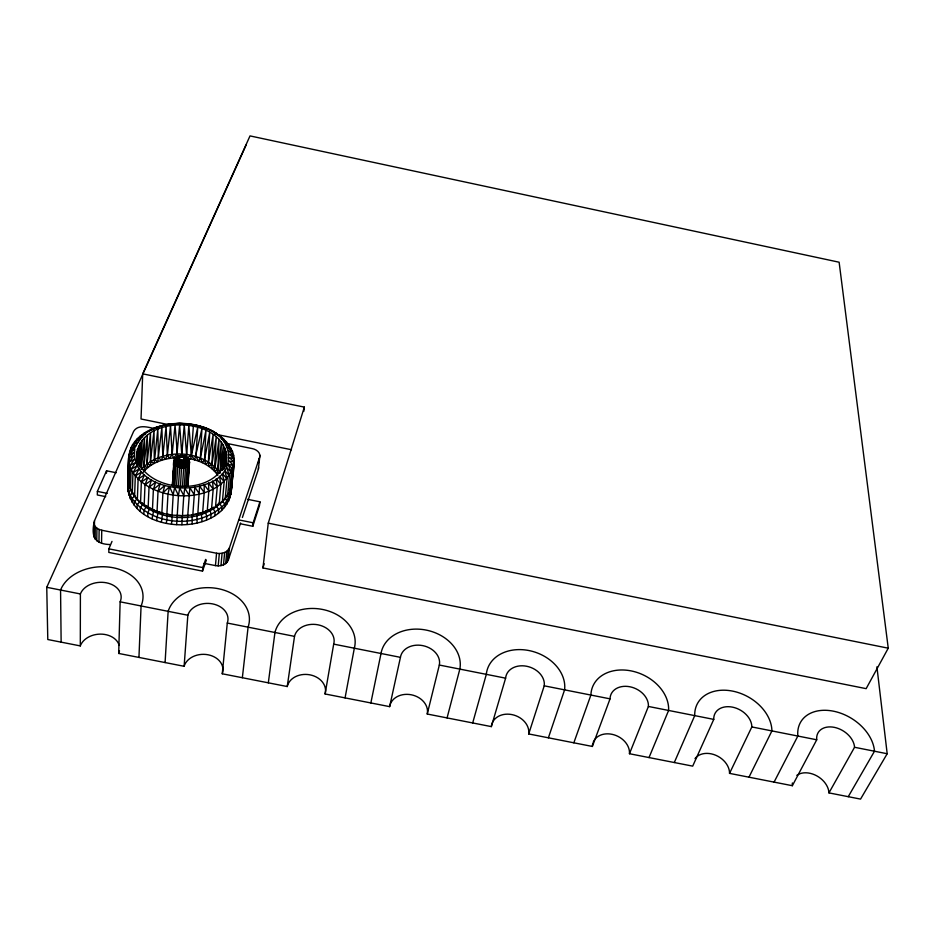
<?xml version="1.0" encoding="UTF-8"?>
<svg xmlns="http://www.w3.org/2000/svg" width="935" height="935" viewBox="0 0 935 935"><rect width="100%" height="100%" fill="white"/><g stroke="black" fill="none" stroke-linecap="round" stroke-linejoin="round"><path stroke-width="1.4" d="M246.15 144.937L46.75 587.297L47.79 639.528L80.305 645.91L80.398 593.959A20.792 15.287 -3.4 0 1 106.461 582.809A20.792 15.287 -3.4 0 1 120.136 601.824L118.698 653.448L184.125 666.293A19.67 15.416 -0.4 0 1 208.131 654.792A19.67 15.416 -0.4 0 1 222.261 673.784L287.232 686.535A19.354 15.509 5.5 0 1 310.058 674.86A19.354 15.509 5.5 0 1 325.1 693.969L389.638 706.638A19.167 15.498 12.4 0 1 411.307 694.787A19.167 15.498 12.4 0 1 427.248 714.024L491.342 726.612A19.144 15.369 19.3 0 1 511.877 714.585A19.144 15.369 19.3 0 1 528.707 733.94L592.358 746.446L610.041 698.854A19.904 15.147 24.2 0 1 629.909 686.769A19.904 15.147 24.2 0 1 648.399 706.451L713.756 719.389A20.126 14.831 28.4 0 1 732.432 707.129A20.126 14.831 28.4 0 1 751.833 726.939L816.734 739.784A20.418 14.457 31.6 0 1 834.242 727.337A20.418 14.457 31.6 0 1 854.555 747.275L887.186 753.739L876.913 666.83M154.602 428.674C148.092 427.131 138.006 424.128 133.635 431.362L94.493 520.748C90.87 536 94.108 544.077 110.096 544.556M94.143 537.333L94.014 522.723M94.423 527.749L94.493 520.748M95.136 539.191L95.276 526.58L94.283 524.71M96.772 540.804L96.924 528.193L95.276 526.58M116.209 472.748L106.543 470.784L97.369 491.389L97.322 494.966L105.725 496.66M98.97 542.055L99.133 529.444L96.924 528.193M101.553 542.838L101.74 530.239L99.133 529.444M181.893 460.452L179.275 458.968L180.42 457.11L182.98 457.051L184.487 458.769L183.751 459.95L181.893 460.452L180.432 487.228M181.822 456.853L181.764 455.403L178.597 455.918L175.009 458.594L173.98 460.791L172.356 485.849L173.419 470.539M106.496 473.168L106.543 470.784M112.001 541.388L108.881 548.845L108.811 552.421L202.521 571.121L206.319 560.17M138.088 464.917C125.711 411.552 232.581 412.16 226.212 463.199M137.153 461.703L137.235 458.816L137.083 461.645M231.389 481.548C237.455 541.435 119.014 537.905 128.504 478.591M226.773 504.514L227.1 500.961L224.914 498.332C205.747 522.653 165.986 522.875 142.471 504.795C136.802 499.652 131.531 493.563 129.135 486.165C127.02 473.823 127.008 460.277 130.748 448.262C136.113 436.435 148.268 429.422 160.341 426.068C185.89 418.822 220.228 425.881 232.523 451.652C236.438 462.591 232.324 474.325 231.868 485.522C230.583 491.763 226.995 497.303 222.401 501.627C211.567 511.457 196.642 515.512 182.267 515.629L181.893 524.71M128.025 491.681L127.826 484.494L129.626 483.278M128.305 482.612L128.82 455.181C137.059 447.012 140.192 433.875 152.393 429.481C160.446 425.495 174.763 422.375 155.783 427.494L156.414 427.657L151.447 429.235L152.393 429.481L143.639 433.536L145.299 433.957L140.238 436.084L142.319 436.575L137.223 438.842L139.747 439.392L134.617 441.823L137.632 442.407L132.443 444.966L135.996 445.563L129.533 451.675L134.85 448.847C130.14 483.664 178.807 494.054 204.192 484.727C238.273 475.927 235.573 435.897 203.07 427.225L213.086 431.467L211.287 430.965L216.978 433.746L214.945 433.244L223.769 439.018L221.198 438.48L226.597 441.951L223.734 441.39L229.017 445.06L225.814 444.452L230.992 448.297L227.439 447.643L232.523 451.652L228.572 450.927L233.563 455.088L233.294 457.94M129.217 461.832L129.486 453.136M128.843 495.234L128.142 488.07L129.93 486.726M129.135 486.165L129.766 465.852L128.936 462.299L134.137 455.625L128.621 458.734L134.231 452.213L128.82 455.181M130.164 498.729L130.281 495.118L128.96 491.623L131.613 489.426M130.456 489.659L131.11 469.347L129.766 465.852L134.57 459.038L128.936 462.299M139.315 466.752L140.098 443.096L138.403 464.251M131.987 502.13L132.104 498.519L130.281 495.118L132.887 492.745L136.814 499.08L134.406 501.791L134.278 505.403M132.291 493.061L132.969 472.748L137.013 465.747L131.11 469.347C150.512 505.192 224.844 506.408 234.182 462.077L229.332 457.636L234.112 458.571L233.318 467.126M134.593 496.333L135.306 476.02L139.011 468.961L132.969 472.748M137.901 464.309L138.555 446.089M193.264 514.601L197.834 513.911L199.599 486.083L204.204 492.511L202.661 512.614L201.399 512.696L201.96 521.59M137.013 461.902L137.492 449.186L137.492 461.668M137.036 508.511L137.165 504.9L139.432 502.037M135.306 476.02L141.489 472.023L138.111 479.141L137.363 499.454C146.678 508.663 159.511 513.467 172.344 515.056L171.479 524.126M142.704 373.848L304.342 407.111L268.252 523.168L262.945 567.942L866.149 688.651L888.25 648.189L839.127 262.221L250.019 135.902L142.704 373.848L141.033 418.997L170.825 425.086M140.215 511.433L140.355 507.822L142.471 504.795L142.541 502.983L140.566 502.375L141.36 482.074L144.422 474.91L138.111 479.141M143.803 514.121L143.955 510.51L145.883 507.354L145.965 505.543L144.177 505.064L145.007 484.774L147.8 477.575L141.36 482.074M138.941 657.422L141.08 605.973A42.133 30.972 -3.4 0 0 113.217 567.767A42.133 30.972 -3.4 0 0 60.565 590.032L61.137 642.146M147.753 516.552L147.917 512.953L149.729 507.857L146.9 506.115M145.007 484.774L151.564 480.006L149.027 487.228L148.151 507.506L149.729 507.857M152.031 518.715L153.807 509.902L150.745 508.359M149.027 487.228L155.677 482.144L153.387 489.402L152.452 509.668L158.155 511.655L156.589 520.561M153.387 489.402L160.084 483.991L158.027 491.272L157.033 511.527L158.155 511.655M222.191 470.34L223.418 445.025L220.134 472.783L216.593 473.671C209.37 464.426 197.788 459.704 186.427 458.173L188.835 425.554L191.359 455.415L190.6 458.863M161.393 522.092L162.725 513.116L159.301 512.029M158.027 491.272L164.759 485.499L162.912 492.815L161.86 513.058L162.725 513.116M128.001 479.036L128.668 473.145M127.721 488.105L128.025 480.941M166.372 523.284L167.47 514.25L166.862 514.25L167.984 494.031L169.609 486.679L173.185 494.895L172.005 515.103L181.016 515.594M223.757 469.335L224.949 448.052L222.53 470.387M173.665 466.366C172.811 462.217 174.541 455.614 179.952 457.355L176.645 456.934M172.694 485.861L173.98 460.791M173.559 485.791L174.775 464.917C172.683 461.726 174.646 456.666 179.321 458.103M174.88 485.546L176.037 466.062L173.711 462.182M165.086 662.553L168.136 611.338A41.222 31.322 1 0 1 218.241 588.676A41.222 31.322 1 0 1 248.091 627.163L242.352 677.723M176.505 486.434L177.673 466.962L176.972 465.49L174.775 464.917L173.98 463.596M178.398 487.006L179.695 466.46L181.18 460.382M176.668 524.605L178.48 495.398L179.684 487.953L183.786 495.538L182.477 515.711L177.288 515.512M137.959 464.87L138.146 462.007C152.931 494.615 219.059 496.006 226.726 457.484M182.454 487.077L183.692 467.617L182.804 460.347L184.476 462.322L185.574 466.051L184.335 486.562M187.771 486.106L189.256 463.9C190.261 460.861 187.654 455.298 183.926 457.589M185.866 487.123L187.175 465.244L183.751 459.95L186.381 461.06L188.367 464.192L187.094 486.013M225.078 465.466L226.013 451.149L224.33 468.014M188.122 477.762L187.935 486.106L189.513 462.509L189.221 460.452L186.766 457.168M188.402 473.601L189.045 463.889M193.335 426.313L191.359 455.415L194.655 459.845L201.937 428.733L200.382 458.01L202.264 462.638L204.555 459.81L209.697 432.274L208.435 461.902L208.926 466.436L211.976 464.274L216.289 436.797L214.384 471.088L217.867 469.744L221.455 442.126L220.134 472.783C202.159 449.162 161.381 447.62 141.29 469.265L145.439 469.779C153.632 461.773 165.261 458.185 176.516 457.764M187.082 524.465L189.84 487.743L194.27 494.732L192.832 514.869L192.084 514.823L192.189 523.857M194.27 494.732L194.796 487.088L199.33 493.797M184.125 666.293L187.841 615.23A20.348 15.463 0.9 0 1 212.631 603.893A20.348 15.463 0.9 0 1 227.287 623.049L294.513 636.361A20.021 15.544 6.4 0 1 318.04 624.825A20.021 15.544 6.4 0 1 333.69 644.121L400.437 657.34A19.834 15.521 12.5 0 1 422.725 645.617A19.834 15.521 12.5 0 1 439.333 665.042L505.613 678.167A19.799 15.392 18.7 0 1 526.685 666.258A19.799 15.392 18.7 0 1 544.228 685.822L610.041 698.854M196.829 513.923L197.168 522.887M225.709 465.852L226.609 454.305L225.545 465.642M206.764 510.697L211.544 509.049L213.203 488.993L208.528 483.044L208.844 490.91L207.243 510.989L205.747 511.153L205.606 512.953L206.81 516.377L206.53 519.953M202.521 571.121L202.802 567.603L205.653 559.387M209.837 509.318L211.1 514.437L210.807 518.013M179.859 455.953L181.787 454.235L184.253 425.121L186.614 454.644L183.295 456.993M214.781 515.781L215.073 512.216L213.472 509.002L213.612 507.214L211.088 508.617M215.541 506.828L217.236 486.784L216.207 478.79L220.905 484.318L219.164 504.351L217.06 504.853M218.393 513.292L218.696 509.727L216.908 506.641M240.576 522.981L228.269 560.159C226.293 565.056 220.228 566.517 215.459 565.617L216.558 553.24L101.74 530.239M226.095 463.526L226.352 460.651L226.048 463.444M225.23 466.67L225.487 463.76M221.607 510.568L221.922 507.004L219.982 504.058L220.134 502.27L218.089 503.988M222.401 501.627L224.178 481.607L222.331 473.531L227.03 478.697L225.218 498.694M218.217 565.885L219.328 553.52C223.336 553.485 227.883 551.802 229.449 547.817L259.696 457.063C260.9 452.552 256.132 449.303 252.251 448.601L226.773 443.4M224.412 507.635L224.739 504.07L230.431 494.334L231.798 487.38M220.964 565.628L222.098 553.263M139.654 466.74L142.097 440.256L141.29 469.265L144.516 437.592L143.908 466.425L145.439 469.779L143.207 472.315M227.591 495.585L229.426 475.599L226.621 467.5L231.354 472.362L229.496 492.336M228.666 501.265L229.005 497.7L226.726 495.246M223.488 564.869L224.645 552.503M230.092 497.887L230.431 494.334L228.865 492.803M231.751 483.874L231.027 494.44M232.383 477.095L232.92 471.392M231.868 485.522L233.738 465.56L228.946 460.978L234.182 462.077M225.651 563.63L226.819 551.276M227.275 562.029L228.456 549.675M228.269 560.159L229.449 547.817M174.775 464.917L179.59 467.535L180.665 466.612L181.507 460.429M222.261 673.784L227.287 623.049M258.457 463.035L258.901 458.968M242.399 517.476L258.364 469.276L259.93 455.298M240.318 523.764L252.801 526.288L253.175 522.794L259.93 501.815L247.611 499.325M259.93 501.815L259.544 505.297L252.801 526.288M303.781 411.377L304.342 407.111M268.322 682.831L274.948 632.492A40.556 31.498 6.4 0 1 322.54 609.445A40.556 31.498 6.4 0 1 354.33 648.212L345.062 697.896M183.786 495.538L184.779 488.035L189.069 495.316M258.364 469.276L258.598 467.523M287.232 686.535L294.513 636.361M325.1 693.969L333.69 644.121M176.037 466.062L176.972 465.49L179.59 467.535C186.439 470.995 194.398 459.447 184.487 458.769M173.185 494.895L174.611 487.497L178.48 495.398M127.92 484.552L128.621 481.034M370.856 702.956L381.012 653.495A40.182 31.451 12.6 0 1 426.115 630.073A40.182 31.451 12.6 0 1 459.833 669.098L447.07 717.916M182.196 456.876L182.617 455.462L187.374 457.589L189.513 462.509M389.638 706.638L400.437 657.34M188.484 465.186L189.396 461.726M177.673 466.962L180.724 460.254M174.81 458.992L173.957 461.06M427.248 714.024L439.333 665.042M472.689 722.954L486.317 674.345A40.123 31.171 18.8 0 1 528.976 650.55A40.123 31.171 18.8 0 1 564.588 689.855L548.389 737.808M491.342 726.612L505.613 678.167M262.945 567.942L264.219 563.77M176.972 465.49L180.245 460.043M528.707 733.94L544.228 685.822M573.833 742.811L590.897 695.056A40.334 30.68 24.2 0 1 631.125 670.898A40.334 30.68 24.2 0 1 668.607 710.448L649.019 757.572M713.756 719.389L692.695 766.139L629.465 753.727L648.399 706.451M175.605 464.531L179.777 459.716M183.552 456.35L184.487 455.883L184.966 456.712C179.976 453.089 174.354 461.2 181.857 461.516L182.325 460.429L182.898 461.446C186.123 461.481 186.848 456.97 183.552 456.35L182.98 457.051M674.299 762.528L694.728 715.626A40.778 30.037 28.5 0 1 732.572 691.105A40.778 30.037 28.5 0 1 771.913 730.913L748.97 777.195M185.539 457.776L186.369 457.332L187.725 458.267L188.438 459.798L186.1 456.712L184.066 455.953M182.524 456.934L183.576 455.812L182.512 455.614M816.734 739.784L792.354 785.704L729.545 773.374L751.833 726.939M174.681 463.491L176.014 461.458L179.462 459.365M774.075 782.116L797.847 736.044A41.374 29.301 31.6 0 1 833.342 711.161A41.374 29.301 31.6 0 1 874.494 751.226L848.255 796.678M187.234 466.284L189.104 463.012L186.895 460.254L184.394 459.202M177.814 456.759L180.443 455.649L181.378 456.876L181.834 456.058M887.186 753.739L860.551 799.098L828.959 792.892L854.555 747.275M174.12 462.334L176.657 459.786L179.275 458.968M131.11 469.347L135.528 462.428L129.766 465.852M176.283 457.425C171.701 465.595 191.114 466.577 187.538 458.021L184.242 457.94M175.523 457.893L175.009 458.594L177.276 456.572M134.617 495.971L132.104 498.519C152.685 526.849 200.628 528.894 224.739 504.07L222.659 501.277M162.912 492.815L169.609 486.679M188.367 464.192L183.716 466.542L178.375 466.109M183.459 457.262L185.025 456.373C194.351 465.478 168.288 463.783 179.181 455.988L180.899 456.958L180.806 456.128M186.427 458.173L191.359 455.415L197.717 427.377L195.964 456.549L198.559 461.107L200.382 458.01L205.934 430.369L204.555 459.81L205.735 464.414L208.435 461.902L213.157 434.424L211.824 468.657L215.132 466.892L219.07 439.38L217.867 469.744L216.593 473.671L217.797 475.494M130.748 448.262L135.996 445.563M229.145 489.823L230.922 488.97L232.792 469.008L228.035 464.286L233.738 465.56M201.399 512.696L205.747 511.153M197.963 513.619L200.254 512.999M172.344 515.056L166.862 514.25M181.857 461.516L182.898 461.446M181.811 455.555L179.859 455.731L180.443 455.649M179.216 458.536L174.529 460.195C175.172 467.36 189.548 467.255 188.765 459.623L184.429 458.337M187.701 515.466L182.267 515.629M216.558 553.24L219.328 553.52M193.989 424.665L204.473 427.692C191.932 423.134 178.153 422.538 165.086 424.946L179.508 423.274L193.779 424.876M233.563 455.088L229.204 454.27L234.112 458.571M46.75 587.297L80.398 593.959M120.136 601.824L187.841 615.23M108.881 548.845L202.802 567.603M97.369 491.389L107.186 493.364M239.278 519.989L253.175 522.794M204.075 563.337L215.459 565.617M268.252 523.168L888.25 648.189M214.828 434.074L291.463 449.723M179.006 456.794L180.42 457.11L179.836 456.373M183.166 455.707L186.1 456.712M178.386 457.332L179.578 457.694M184.686 460.768L183.295 460.195L183.868 461.189M184.137 459.611L185.305 460.23M229.776 489.472L231.366 490.887M229.426 475.599L224.716 470.585L227.03 478.697M224.178 481.607L219.48 476.266L220.905 484.318M180.665 466.612L181.647 467.769M217.236 486.784L212.549 481.058L213.203 488.993M208.844 490.91L204.192 484.727L204.204 492.511M228.035 464.286L231.354 472.362M188.648 459.307L189.232 461.107L189.221 460.452M177.592 456.525L175.055 425.203L172.11 454.515L169.492 458.419L167.377 455.205L166.114 426.559L162.784 456.268L161.474 460.347L158.401 457.671L157.816 429.142L154.217 463.386L150.441 461.458L150.512 432.87L146.982 463.807L148.034 467.43L143.908 466.425L147.333 435.114L146.982 463.807L150.979 465.291L150.441 461.458L154.018 430.871L154.275 459.412L157.734 461.726L161.872 427.704L162.784 456.268L165.413 459.237L167.377 455.205L170.532 425.717L172.11 454.515L173.676 457.905L176.925 454.188L179.649 424.993L181.787 454.235M189.104 463.012L189.256 463.9M592.358 746.446A19.249 15.124 25.2 0 1 592.743 743.734M593.141 742.448A19.249 15.124 25.2 0 1 614.225 734.875A19.249 15.124 25.2 0 1 629.465 753.727M792.354 785.704A19.752 14.446 33 0 1 792.389 782.946M796.83 775.337A19.752 14.446 33 0 1 816.734 775.828A19.752 14.446 33 0 1 828.959 792.892M694.997 758.612A19.471 14.808 29.7 0 1 715.836 755.293A19.471 14.808 29.7 0 1 729.545 773.374M119.505 650.783A20.114 15.24 -4.9 0 1 118.698 653.448M80.305 645.91A20.114 15.24 -4.9 0 1 100.244 634.117A20.114 15.24 -4.9 0 1 119.236 645.419M136.907 452.365L136.791 457.94L136.907 452.365M181.764 455.403L182.676 455.672L181.764 455.403"/></g></svg>
